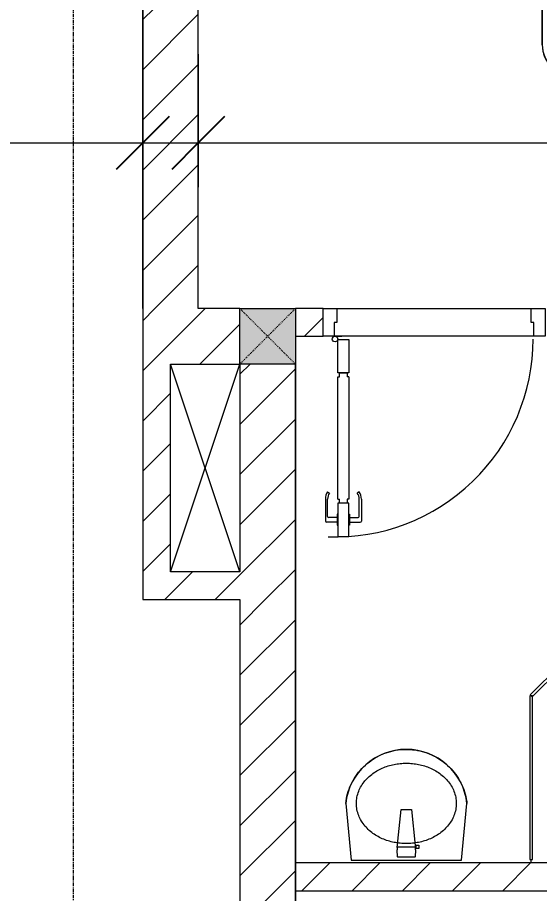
# Model space of a CAD drawing. Header units: millimetres. Extents: x 1591 to 239243, y -15958 to 82755.
# Drawn here: x 220050 to 221931, y 40227 to 43387 of the extents above; entities that cross this region are included whole.
import ezdxf

# ---------------------------------------------------------------- set-up
doc = ezdxf.new("R2010")
doc.units = ezdxf.units.MM
doc.linetypes.add('Dash_2_', pattern=[6, 3, -3])
doc.linetypes.add('Grid Line', pattern=[22.225, 12.7, -3.175, 3.175, -3.175])
for name, color, linetype, lineweight in [('0-1', 250, 'Continuous', 5), ('0-2', 7, 'Continuous', 9), ('A-ANNO-DIMS', 211, 'Continuous', 9), ('A-ANNO-DIMS-160', 211, 'Continuous', 9), ('A-DETL-GENF-1', 9, 'Continuous', 9), ('A-DOOR-1', 254, 'Continuous', 9), ('A-DOOR-2', 9, 'Continuous', 9), ('A-FLOR', 192, 'Continuous', 9), ('A-FLOR-1', 7, 'Continuous', 9), ('A-FLOR-2', 9, 'Continuous', 9), ('A-GLAZ-CURT-1', 254, 'Continuous', 9), ('A-GLAZ-CURT-2', 9, 'Continuous', 9), ('A-WALL-1', 253, 'Continuous', 18), ('A-WALL-2', 9, 'Continuous', 9), ('A-WALL-3', 113, 'Continuous', 18), ('A-WALL-PATT-1', 10, 'Continuous', 9), ('A-WALL-PATT-2', 111, 'Continuous', 9), ('I-FURN-1', 254, 'Continuous', 9), ('P-SANR-FIXT-1', 254, 'Continuous', 9), ('S-COLS', 52, 'Continuous', 9), ('S-COLS-6', 52, 'Continuous', 18), ('S-COLS-HDLN', 52, 'Dash_2_', 9), ('S-GRID-1', 1, 'Grid Line', 9)]:
    doc.layers.add(name, color=color, linetype=linetype, lineweight=lineweight)
doc.styles.add('UTM Avo', font='UTM Avo.ttf', dxfattribs={"width": 0.9, "height": 400})
doc.dimstyles.new('1_Dim_chi_tiet_2_5', dxfattribs={"dimscale": 304.8, "dimtxt": 399.720379, "dimasz": 0.629921, "dimexe": 0.524934, "dimexo": 0.0625, "dimgap": 0.052493, "dimtad": 1, "dimdec": 0, "dimrnd": 5, "dimzin": 0, "dimdsep": 46, "dimtxsty": 'UTM Avo', "dimblk1": 'OBLIQUE', "dimblk2": 'OBLIQUE', "dimsah": 1, "dimcen": 0.09, "dimdle": 0.524934, "dimazin": 0, "dimtfac": 1, "dimtdec": 4, "dimtix": 1, "dimtmove": 0, "dimatfit": 3, "dimfxl": 1.049869, "dimfxlon": 1, "dimtvp": 1, "dimtolj": 1, "dimtzin": 0, "dimarcsym": 2})
doc.dimstyles.new('1_Dim_chi_tiet_2_5_1', dxfattribs={"dimscale": 304.8, "dimtxt": 399.720379, "dimasz": 0.629921, "dimexe": 0.524934, "dimexo": 0.0625, "dimgap": 0.052493, "dimtad": 1, "dimdec": 0, "dimrnd": 5, "dimzin": 0, "dimdsep": 46, "dimtxsty": 'UTM Avo', "dimblk1": 'OBLIQUE', "dimblk2": 'OBLIQUE', "dimsah": 1, "dimcen": 0.09, "dimdle": 0.524934, "dimazin": 0, "dimtfac": 1, "dimtdec": 4, "dimtix": 1, "dimtmove": 0, "dimatfit": 3, "dimfxl": 1.049869, "dimfxlon": 1, "dimtvp": 1, "dimtolj": 1, "dimtzin": 0, "dimarcsym": 2})
pattern_1 = [(45, (0, 0), (-90.50967, 90.50967), [])]
pattern_2 = [(45, (101998.83, 0), (-90.50967, 90.50967), [])]

# ---------------------------------------------------------------- blocks, each defined once
blk = doc.blocks.new('NCV_TKTC_KET CAU_rvt-1-TKCS_MB TẦNG 5')
at = {"layer": 'A-FLOR-1'}
blk.add_line((118602.6, 41386.9), (118602.6, 42136.9), dxfattribs=at)
blk = doc.blocks.new('DOOR_CW_01 CANH MO-PANEL KINH - DIG_02-800x2200-CỬA NHÔM KÍNH-401063-TKCS_MB TẦNG 5')
at = {"layer": 'A-DETL-GENF-1'}
for p, q in [((-347, -182), (-347, -62)), ((-347, -62), (-307, -62)), ((-307, -62), (-307, -182)), ((-307, -182), (-347, -182)), ((-341, -196), (-341, -182)), ((-341, -182), (-313, -182)), ((-313, -182), (-313, -196)), ((-347, -196), (-341, -196)), ((-347, -638), (-347, -196)), ((-307, -196), (-313, -196)), ((-307, -196), (-307, -638)), ((-383.9, -611.2), (-377.3, -615.8)), ((-270.1, -611.2), (-276.7, -615.8)), ((-392, -637), (-392, -716.5)), ((-384, -699.5), (-384, -637)), ((-347, -638), (-341, -638)), ((-307, -652), (-347, -652)), ((-347, -652), (-347, -772)), ((-341, -652), (-341, -638)), ((-313, -652), (-341, -652)), ((-307, -638), (-313, -638)), ((-313, -638), (-313, -652)), ((-307, -772), (-307, -652)), ((-270, -699.5), (-270, -637)), ((-262, -637), (-262, -716.5)), ((-349, -692.2), (-349, -731.8)), ((-347, -692.2), (-349, -692.2)), ((-347, -692.2), (-347, -731.8)), ((-307, -692.2), (-307, -731.8)), ((-307, -692.2), (-305, -692.2)), ((-305, -692.2), (-305, -731.8)), ((-349, -720.5), (-388, -720.5)), ((-349, -703.5), (-380, -703.5)), ((-305, -703.5), (-274, -703.5)), ((-305, -720.5), (-266, -720.5)), ((-349, -731.8), (-347, -731.8)), ((-305, -731.8), (-307, -731.8)), ((-347, -772), (-307, -772))]:
    blk.add_line(p, q, dxfattribs=at)
blk.add_circle((-357, -60), 10, dxfattribs=at)
for centre, radius, start, end in [((-357, -60), 714, 268, 0), ((-347, -637), 45, 145, 180), ((-347, -637), 37, 145, 180), ((-307, -637), 37, 0, 35), ((-307, -637), 45, 360, 35), ((-388, -716.5), 4, 180, 270), ((-380, -699.5), 4, 180, 270), ((-274, -699.5), 4, 270, 0), ((-266, -716.5), 4, 270, 0)]:
    blk.add_arc(centre, radius, start, end, dxfattribs=at)
at = {"layer": 'A-DOOR-2'}
for p, q in [((-400, -50), (-400, 50)), ((-400, 50), (-350, 50)), ((-350, 50), (-350, 0)), ((350, 0), (350, 50)), ((350, 50), (400, 50)), ((400, 50), (400, -50)), ((-360, 0), (-360, -50)), ((-350, 0), (-360, 0)), ((360, 0), (350, 0)), ((360, -50), (360, 0)), ((-360, -50), (-400, -50)), ((-357, -50), (-332, -50)), ((400, -50), (360, -50))]:
    blk.add_line(p, q, dxfattribs=at)
blk = doc.blocks.new('bonruatreo - Chậu rửa-V43-TKCS_MB TẦNG 5')
at = {"layer": 'P-SANR-FIXT-1'}
for p, q in [((198.4, 0), (-198.4, 0)), ((165, 0), (-165, 0)), ((218.6, -205), (198.4, 0)), ((-198.4, 0), (-218.6, -205)), ((-33, -37.3), (-31.4, -12.2)), ((-30.2, -11), (30.2, -11)), ((31.4, -12.2), (33, -37.3)), ((-44.7, -42.8), (-35.6, -42.8)), ((-44.7, -54.2), (-44.7, -42.8)), ((-35.6, -54.2), (-44.7, -54.2)), ((-35.6, -42.8), (-35.6, -44.2)), ((-35.6, -44.2), (-33.1, -44.2)), ((-35.6, -44.2), (-35.6, -52.9)), ((-35.6, -52.9), (-35.6, -54.2)), ((-32.2, -52.9), (-35.6, -52.9)), ((-32.2, -52.9), (-33.1, -44.2)), ((32.7, -48.5), (-32.7, -48.5)), ((-18.5, -182.5), (-32.2, -52.9)), ((33, -45.4), (18.5, -182.5)), ((18.5, -182.5), (-18.5, -182.5))]:
    blk.add_line(p, q, dxfattribs=at)
at = {"layer": 'P-SANR-FIXT-1', "flags": 128}
blk.add_lwpolyline([(218.6, -205), (217.4, -213.7), (215.9, -222.4), (214, -231), (211.8, -239.5), (209.3, -247.9), (206.4, -256.2), (203.2, -264.4), (199.6, -272.5), (195.8, -280.4), (191.6, -288.1), (187.1, -295.7), (182.3, -303.1), (177.3, -310.3), (171.9, -317.3), (166.3, -324.1), (160.4, -330.6), (154.2, -336.9), (147.8, -342.9), (141.2, -348.7), (134.3, -354.2), (127.3, -359.4), (120, -364.4), (112.5, -369), (104.9, -373.4), (97.1, -377.4), (89.1, -381.2), (81, -384.6), (72.7, -387.6), (64.4, -390.4), (55.9, -392.8), (47.3, -394.8), (38.7, -396.6), (30, -397.9), (21.3, -399), (12.5, -399.6), (3.7, -400), (-5.1, -399.9), (-13.9, -399.6), (-22.6, -398.8), (-31.4, -397.8), (-40.1, -396.3), (-48.7, -394.5), (-57.2, -392.4), (-65.7, -390), (-74, -387.2), (-82.2, -384.1), (-90.3, -380.6), (-98.3, -376.8), (-106.1, -372.7), (-113.7, -368.3), (-121.1, -363.6), (-128.4, -358.7), (-135.4, -353.4), (-142.2, -347.8), (-148.8, -342), (-155.2, -335.9), (-161.3, -329.6), (-167.2, -323), (-172.8, -316.2), (-178.1, -309.2), (-183.1, -302), (-187.8, -294.6), (-192.2, -287), (-196.4, -279.2), (-200.2, -271.3), (-203.7, -263.2), (-206.8, -255), (-209.7, -246.6), (-212.2, -238.2), (-214.3, -229.7), (-216.1, -221.1), (-217.6, -212.4), (-218.6, -205)], dxfattribs=at)
at = {"layer": 'P-SANR-FIXT-1'}
for centre, radius, start, end in [((-30.1, -12.3), 1.3, 91.2278, 176.4003), ((30.1, -12.3), 1.3, 3.5997, 88.7722), ((5.5, -41.4), 38.7, 173.966, 184.1457), ((-5.5, -41.4), 38.7, 353.966, 6.034), ((0, -180), 220, 186.525, 353.475)]:
    blk.add_arc(centre, radius, start, end, dxfattribs=at)
for points in [[(-180, -205), (-180, -197.6), (-178.6, -182.7), (-172.4, -161.2), (-162.5, -141.1), (-149.4, -123), (-133.8, -107), (-116.1, -93.4), (-96.9, -82.1), (-76.5, -73.2), (-55.2, -66.5), (-33.3, -62.1), (-11.2, -59.9), (11.1, -59.9), (33.3, -62.1), (55.2, -66.5), (76.5, -73.2), (96.9, -82.1), (116.1, -93.4), (133.8, -107.1), (149.5, -123), (162.5, -141.2), (172.4, -161.2), (178.6, -182.7), (180, -197.6), (180, -205)], [(180, -205), (180, -212.4), (178.6, -227.3), (172.4, -248.8), (162.5, -268.8), (149.5, -287), (133.8, -302.9), (116.1, -316.6), (96.9, -327.9), (76.5, -336.8), (55.2, -343.5), (33.3, -347.9), (11.1, -350.1), (-11.2, -350.1), (-33.3, -347.9), (-55.2, -343.5), (-76.5, -336.8), (-96.9, -327.9), (-116.1, -316.6), (-133.8, -303), (-149.4, -287), (-162.5, -268.9), (-172.4, -248.8), (-178.6, -227.3), (-180, -212.4), (-180, -205)]]:
    blk.add_open_spline(points, degree=3, dxfattribs=at)
blk = doc.blocks.new('System Panel - Glazed-901210-TKCS_MB TẦNG 5')
at = {"layer": 'A-GLAZ-CURT-2'}
for p, q in [((295.3, 5), (-295.3, 5)), ((-295.3, 5), (-295.3, -5)), ((295.3, -5), (295.3, 5)), ((-295.3, -5), (295.3, -5))]:
    blk.add_line(p, q, dxfattribs=at)
blk = doc.blocks.new('System Panel - Glazed-901211-TKCS_MB TẦNG 5')
at = {"layer": 'A-GLAZ-CURT-2'}
for p, q in [((316.6, 5), (-316.6, 5)), ((-316.6, 5), (-316.6, -5)), ((316.6, -5), (316.6, 5)), ((-316.6, -5), (316.6, -5))]:
    blk.add_line(p, q, dxfattribs=at)
blk = doc.blocks.new('GIUONG NGU-2TAB-1600x2000 - GIUONG NGU-2TAB-1600x2000-901192-TKCS_MB TẦNG 5')
at = {"layer": 'I-FURN-1'}
for p, q in [((569.6, 2050), (1997.1, 2050)), ((1997.1, 2050), (569.6, 2050)), ((1997.1, 2000), (569.6, 2000)), ((458.5, 50), (458.5, 1938.9)), ((458.5, 1938.9), (458.5, 50)), ((508.5, 1938.9), (508.5, 100)), ((2058.2, 100), (2058.2, 1938.9)), ((2108.2, 1938.9), (2108.2, 50)), ((2108.2, 50), (2108.2, 1938.9)), ((8.5, 50), (8.5, 450.3)), ((8.5, 450.3), (458.5, 450.3)), ((8.5, 450.3), (458.5, 450.3)), ((8.5, 50), (8.5, 450.3)), ((458.5, 450.3), (458.5, 50)), ((458.5, 450.3), (458.5, 50)), ((2108.2, 50), (2108.2, 450.3)), ((2108.2, 450.3), (2558.2, 450.3)), ((2108.2, 450.3), (2108.2, 50)), ((2558.2, 450.3), (2108.2, 450.3)), ((2558.2, 450.3), (2558.2, 50)), ((2558.2, 50), (2558.2, 450.3)), ((233.5, 86.8), (233.5, 413.5)), ((2333.2, 86.8), (2333.2, 413.5)), ((120.2, 250.2), (346.8, 250.2)), ((2446.5, 250.2), (2219.8, 250.2)), ((508.5, 100), (2058.2, 100)), ((458.5, 50), (8.5, 50)), ((8.5, 0), (8.5, 50)), ((8.5, 50), (458.5, 50)), ((458.5, 50), (8.5, 50)), ((2108.2, 50), (458.5, 50)), ((458.5, 50), (458.5, 0)), ((458.5, 0), (458.5, 50)), ((458.5, 50), (2108.2, 50)), ((458.5, 50), (2108.2, 50)), ((2558.2, 50), (2108.2, 50)), ((2108.2, 50), (2558.2, 50)), ((2108.2, 0), (2108.2, 50)), ((2108.2, 50), (2108.2, 0)), ((2108.2, 50), (2558.2, 50)), ((2558.2, 50), (2558.2, 0)), ((458.5, 0), (8.5, 0)), ((2108.2, 0), (458.5, 0)), ((458.5, 0), (2108.2, 0)), ((2558.2, 0), (2108.2, 0))]:
    blk.add_line(p, q, dxfattribs=at)
for centre in [(233.5, 250.2), (2333.2, 250.2)]:
    blk.add_circle(centre, 150.7, dxfattribs=at)
for centre, radius, start, end in [((569.6, 1938.9), 111.1, 90, 180), ((569.6, 1938.9), 111.1, 90, 180), ((1997.1, 1938.9), 111.1, 0, 90), ((1997.1, 1938.9), 111.1, 360, 90), ((569.6, 1938.9), 61.1, 90, 180), ((1997.1, 1938.9), 61.1, 360, 90)]:
    blk.add_arc(centre, radius, start, end, dxfattribs=at)
blk = doc.blocks.new('NCV_TKTC_TANG 5_rvt-1-TKCS_MB TẦNG 5')
at = {"layer": 'A-WALL-PATT-1'}
h = blk.add_hatch(dxfattribs=at)
h.set_pattern_fill('FP_1', color=256, style=0, pattern_type=2)
h.set_pattern_definition(pattern_1)
h.paths.add_polyline_path([(119952.6, 42236.9), (120852.6, 42236.9), (120852.6, 42336.9), (119952.6, 42336.9), (119952.6, 42286.9)])
h.paths.add_polyline_path([(119052.6, 42236.9), (119152.6, 42236.9), (119152.6, 42336.9), (119052.6, 42336.9), (119052.6, 42286.9)])
h = blk.add_hatch(dxfattribs=at)
h.set_pattern_fill('FP_1', color=256, style=0, pattern_type=2)
h.set_pattern_definition(pattern_1)
h.paths.add_polyline_path([(120596.4, 40236.9), (120852.6, 40236.9), (120852.6, 40336.9), (119052.6, 40336.9), (119052.6, 40236.9), (119902.6, 40236.9)])
h.paths.add_polyline_path([(122208.4, 40236.9), (122752.6, 40236.9), (122752.6, 40336.9), (120952.6, 40336.9), (120952.6, 40236.9), (121902.6, 40236.9)])
at = {"layer": 'A-FLOR-2'}
for p, q in [((119202.6, 42336.9), (119902.6, 42336.9)), ((119052.6, 42136.9), (119052.6, 40336.9)), ((119902.6, 40336.9), (119902.6, 40348.9)), ((119052.6, 40236.9), (119052.6, 37236.9))]:
    blk.add_line(p, q, dxfattribs=at)
at = {"layer": 'A-WALL-1'}
for p, q in [((119152.6, 42336.9), (119052.6, 42336.9)), ((119052.6, 42236.9), (119152.6, 42236.9)), ((120852.6, 40336.9), (119052.6, 40336.9)), ((119052.6, 40336.9), (119052.6, 40236.9)), ((119052.6, 40236.9), (120852.6, 40236.9))]:
    blk.add_line(p, q, dxfattribs=at)
at = {"layer": 'A-WALL-2'}
for p, q in [((119202.6, 42336.9), (119902.6, 42336.9)), ((119912.6, 42236.9), (119192.6, 42236.9))]:
    blk.add_line(p, q, dxfattribs=at)
at = {"layer": 'A-DOOR-1'}
blk.add_blockref('DOOR_CW_01 CANH MO-PANEL KINH - DIG_02-800x2200-CỬA NHÔM KÍNH-401063-TKCS_MB TẦNG 5', (119552.6, 42286.9), dxfattribs=at)
at = {"layer": 'A-GLAZ-CURT-1'}
for name, p, rotation in [('System Panel - Glazed-901211-TKCS_MB TẦNG 5', (120126.4, 41163.5), 44.99999999999931), ('System Panel - Glazed-901210-TKCS_MB TẦNG 5', (119902.6, 40644.3), 89.99999999999957)]:
    blk.add_blockref(name, p, dxfattribs=dict(at, rotation=rotation))
at = {"layer": 'I-FURN-1', "rotation": 180}
blk.add_blockref('GIUONG NGU-2TAB-1600x2000 - GIUONG NGU-2TAB-1600x2000-901192-TKCS_MB TẦNG 5', (122051, 45226.9), dxfattribs=at)
at = {"layer": 'P-SANR-FIXT-1', "rotation": 180}
blk.add_blockref('bonruatreo - Chậu rửa-V43-TKCS_MB TẦNG 5', (119452.6, 40346.9), dxfattribs=at)
blk = doc.blocks.new('G1_SOF - BO TRU - 200x200-3055084-TKCS_MB TẦNG 5')
at = {"layer": 'S-COLS'}
blk.add_hatch(color=256, dxfattribs=at).paths.add_polyline_path([(8.4, 100), (-100, 100), (-100, -100), (100, -100), (100, 100)])
at = {"layer": 'S-COLS-6'}
for p, q in [((-100, 100), (100, 100)), ((-100, -100), (-100, 100)), ((100, 100), (100, -100)), ((100, -100), (-100, -100))]:
    blk.add_line(p, q, dxfattribs=at)
at = {"layer": 'S-COLS-HDLN'}
for p, q in [((100, -100), (-100, 100)), ((-100, -100), (100, 100))]:
    blk.add_line(p, q, dxfattribs=at)
blk = doc.blocks.new('DIMBLOCK23-TKCS_MB TẦNG 5')
at = {"layer": 'A-ANNO-DIMS-160'}
for p, q in [((218451.4, 43254.8), (218451.4, 42774.8)), ((218451.4, 42934.8), (218451.4, 43254.8)), ((220501.4, 43254.8), (220501.4, 42774.8)), ((220501.4, 42934.8), (220501.4, 43254.8)), ((218291.4, 42934.8), (220661.4, 42934.8))]:
    blk.add_line(p, q, dxfattribs=at)
at = {"layer": 'A-ANNO-DIMS-160', "lineweight": 25}
for p, q in [((218451.4, 42934.8), (218547.4, 43030.8)), ((220501.4, 42934.8), (220597.4, 43030.8)), ((218451.4, 42934.8), (218355.4, 42838.8)), ((220501.4, 42934.8), (220405.4, 42838.8))]:
    blk.add_line(p, q, dxfattribs=at)
at = {"layer": 'A-ANNO-DIMS-160', "color": 0, "insert": (218928.6, 43454.4), "char_height": 400, "width": 1314.636, "attachment_point": 1, "line_spacing_factor": 1.110334, "style": 'UTM Avo'}
blk.add_mtext('2050', dxfattribs=at)
blk = doc.blocks.new('_Oblique')
at = {"color": 0, "linetype": 'ByBlock', "lineweight": -2}
blk.add_line((-0.5, -0.5), (0.5, 0.5), dxfattribs=at)
blk = doc.blocks.new('DIMBLOCK316-TKCS_MB TẦNG 5')
at = {"layer": 'A-ANNO-DIMS-160'}
for p, q in [((220701.4, 43254.8), (220701.4, 42774.8)), ((220701.4, 42934.8), (220701.4, 43254.8)), ((229051.4, 43254.8), (229051.4, 42774.8)), ((229051.4, 42934.8), (229051.4, 43254.8)), ((220541.4, 42934.8), (229211.4, 42934.8))]:
    blk.add_line(p, q, dxfattribs=at)
at = {"layer": 'A-ANNO-DIMS-160', "lineweight": 25}
for p, q in [((220701.4, 42934.8), (220797.4, 43030.8)), ((229051.4, 42934.8), (229147.4, 43030.8)), ((220701.4, 42934.8), (220605.4, 42838.8)), ((229051.4, 42934.8), (228955.4, 42838.8))]:
    blk.add_line(p, q, dxfattribs=at)
at = {"layer": 'A-ANNO-DIMS-160', "color": 0, "insert": (224328.6, 43454.4), "char_height": 400, "width": 1314.636, "attachment_point": 1, "line_spacing_factor": 1.110334, "style": 'UTM Avo'}
blk.add_mtext('8350', dxfattribs=at)

msp = doc.modelspace()

# ---------------------------------------------------------------- hatches: boundary and pattern name
at = {"layer": 'A-WALL-PATT-2'}
h = msp.add_hatch(dxfattribs=at)
h.set_pattern_fill('FP_1', color=256, style=0, pattern_type=2)
h.set_pattern_definition(pattern_2)
h.paths.add_polyline_path([(220701.4, 42336.9), (220701.4, 45237.4), (220501.4, 45237.4), (220501.4, 42336.9)])
h = msp.add_hatch(dxfattribs=at)
h.set_pattern_fill('FP_1', color=256, style=0, pattern_type=2)
h.set_pattern_definition(pattern_2)
h.paths.add_polyline_path([(220851.4, 42136.9), (220851.2, 42336.9), (220501.3, 42336.8), (220501.3, 42136.9), (220851.3, 42136.9)])
h = msp.add_hatch(dxfattribs=at)
h.set_pattern_fill('FP_1', color=256, style=0, pattern_type=2)
h.set_pattern_definition(pattern_2)
h.paths.add_polyline_path([(220501.3, 41386.9), (220601.3, 41386.9), (220601.3, 42136.9), (220501.3, 42136.9)])
h = msp.add_hatch(dxfattribs=at)
h.set_pattern_fill('FP_1', color=256, style=0, pattern_type=2)
h.set_pattern_definition(pattern_2)
h.paths.add_polyline_path([(220851.3, 41286.9), (221051.3, 41286.9), (221051.3, 42136.9), (220851.3, 42136.9), (220851.3, 41386.9)])
h = msp.add_hatch(dxfattribs=at)
h.set_pattern_fill('FP_1', color=256, style=0, pattern_type=2)
h.set_pattern_definition(pattern_2)
h.paths.add_polyline_path([(220851.2, 41286.9), (220851.3, 41286.9), (220851.2, 41386.9), (220501.3, 41386.9), (220501.3, 41286.9), (220701.4, 41286.9)])
h = msp.add_hatch(dxfattribs=at)
h.set_pattern_fill('FP_1', color=256, style=0, pattern_type=2)
h.set_pattern_definition(pattern_2)
h.paths.add_polyline_path([(221011.3, 37236.9), (221051.3, 37236.9), (221051.3, 37385.3), (220851.3, 37385.3), (220851.4, 37236.9), (220983.2, 37236.9)])
h.paths.add_polyline_path([(220983.2, 38475.3), (221051.3, 38475.3), (221051.3, 41286.9), (220851.3, 41286.9), (220851.3, 38475.3)])

# ---------------------------------------------------------------- linework, layer by layer
at = {"layer": '0-2'}
for p, q in [((220601.3, 41387.8), (220851.3, 42136.5)), ((220851.5, 41386.9), (220601.3, 42136.1))]:
    msp.add_line(p, q, dxfattribs=at)
at = {"layer": 'A-FLOR'}
msp.add_line((220501.3, 42336.9), (220501.3, 45436.9), dxfattribs=at)
at = {"layer": 'A-WALL-3'}
for p, q in [((220501.4, 45437.4), (220501.4, 42336.9)), ((220701.4, 42336.9), (220701.4, 45237.4)), ((220501.3, 42336.9), (220501.3, 41286.9)), ((220851.4, 42336.9), (220701.4, 42336.9)), ((220601.3, 41386.9), (220601.3, 42136.9)), ((220601.3, 42136.9), (220851.3, 42136.9)), ((220851.3, 42136.9), (220851.3, 41386.9)), ((221051.3, 38475.3), (221051.3, 42136.9)), ((220851.3, 41386.9), (220601.3, 41386.9)), ((220501.3, 41286.9), (220851.3, 41286.9)), ((220851.3, 41286.9), (220851.3, 38475.3))]:
    msp.add_line(p, q, dxfattribs=at)
at = {"layer": 'S-GRID-1'}
msp.add_line((220251.4, 19118.3), (220251.4, 76659.6), dxfattribs=at)

# ---------------------------------------------------------------- block references
at = {"layer": '0-1'}
for name in ['NCV_TKTC_KET CAU_rvt-1-TKCS_MB TẦNG 5', 'NCV_TKTC_TANG 5_rvt-1-TKCS_MB TẦNG 5']:
    msp.add_blockref(name, (101998.8, 0), dxfattribs=at)
at = {"layer": 'S-COLS', "rotation": 180}
msp.add_blockref('G1_SOF - BO TRU - 200x200-3055084-TKCS_MB TẦNG 5', (220951.4, 42236.9), dxfattribs=at)

# ---------------------------------------------------------------- dimensions: what is measured, and where the dimension line sits
at = {"layer": 'A-ANNO-DIMS'}
for base, p1, p2, dimstyle, override, picture, middle in [((220501.4, 42934.8), (218451.4, 43254.8), (220501.4, 43254.8), '1_Dim_chi_tiet_2_5', {"dimpost": '<>', "dimfxl": 2050}, 'DIMBLOCK23-TKCS_MB TẦNG 5', (219476.4, 43157.8)), ((229051.4, 42934.8), (220701.4, 43254.8), (229051.4, 43254.8), '1_Dim_chi_tiet_2_5_1', {"dimpost": '<>', "dimfxl": 8350}, 'DIMBLOCK316-TKCS_MB TẦNG 5', (224876.4, 43157.8))]:
    dim = msp.add_linear_dim(base=base, p1=p1, p2=p2, dimstyle=dimstyle, override=override, dxfattribs=at)
    dim.commit()
    dim.dimension.update_dxf_attribs({"geometry": picture, "text_midpoint": middle})

doc.saveas('drawing.dxf')
